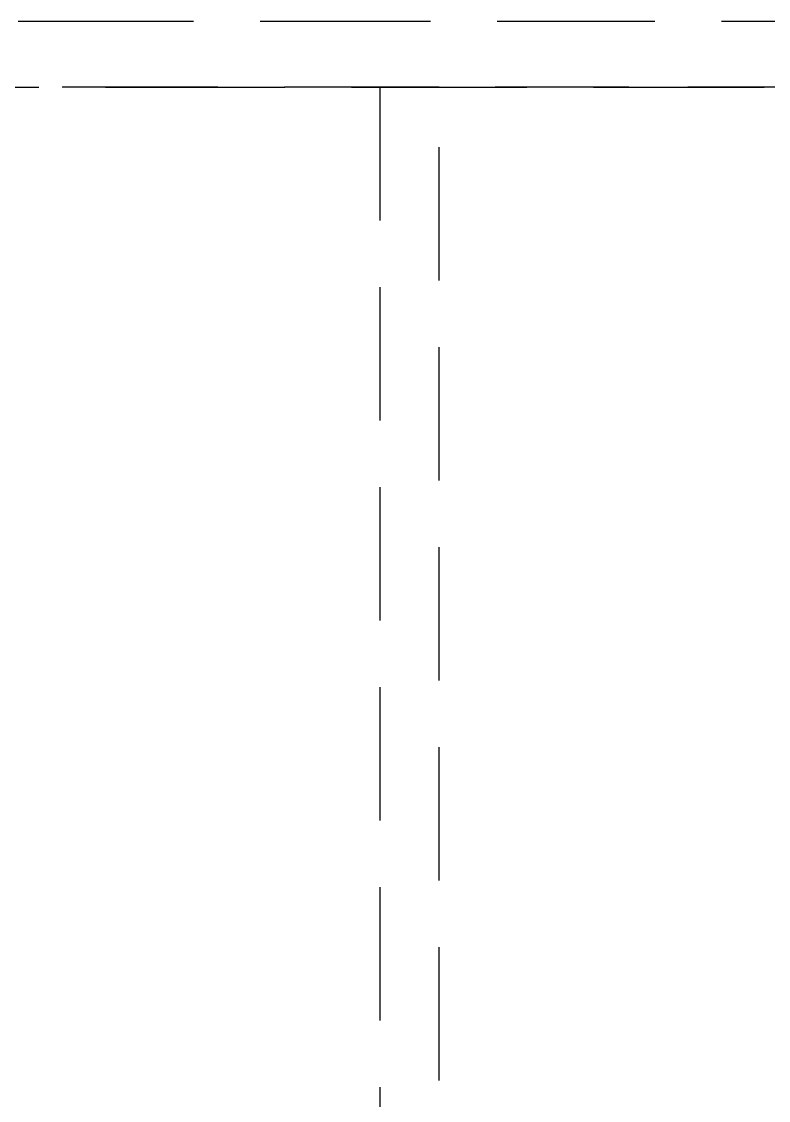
# Model space of a CAD drawing. Header units: millimetres. Extents: x 6321 to 120763, y -355 to 15211.
# Drawn here: x 17584 to 18152, y 1917 to 2739 of the extents above; entities that cross this region are included whole.
import ezdxf

# ---------------------------------------------------------------- set-up
doc = ezdxf.new("R2010")
doc.units = ezdxf.units.MM
doc.linetypes.add('DASHED', pattern=[19.05, 12.7, -6.35])
doc.layers.add('A-天花投影线', color=61, linetype='Continuous')

# ---------------------------------------------------------------- blocks, each defined once
blk = doc.blocks.new('海龙_1212121182')
at = {"layer": 'A-天花投影线', "linetype": 'DASHED', "ltscale": 8}
blk.add_lwpolyline([(1130.82, -2369.66), (1306.24, -2297.9), (1475.6, -2217.02), (1636.23, -2122.14), (1783.08, -2007.46), (1914.01, -1872.13), (2029.2, -1720.75), (2121.13, -1552.52), (2185.64, -1368.94), (2225.52, -1176.13), (2225.52, -88.61), (2187.58, -88.62), (2121.35, -88.62), (2029.25, -88.61), (1913.94, -88.61), (1782.93, -88.61), (1636.2, -88.61), (1475.53, -88.61), (1306.08, -88.61), (1130.75, -88.61)], dxfattribs=at)
blk.add_lwpolyline([(1491.86, -2217.02), (1491.73, -88.61), (1446.69, -88.61), (1446.82, -2217.02)], close=True, dxfattribs=at)
blk.add_polyline3d([(1085.18, -88.62, 0), (1272.68, -88.62, 0), (1456.97, -88.62, 0), (1637.72, -88.62, 0), (1808.46, -88.62, 0), (1992.47, -88.62, 0), (2153.49, -88.62, 0), (2230.09, -88.62, 0), (2299.19, -88.62, 0), (2299.19, -38.62, 0), (2230.09, -38.62, 0), (2153.49, -38.62, 0), (1992.47, -38.62, 0), (1808.46, -38.62, 0), (1637.72, -38.62, 0), (1456.97, -38.62, 0), (1272.68, -38.62, 0), (1085.18, -38.62, 0)], dxfattribs=at)

msp = doc.modelspace()

# ---------------------------------------------------------------- block references
at = {"layer": 'A-天花投影线', "linetype": 'DASHED', "ltscale": 8}
msp.add_blockref('海龙_1212121182', (16409.82, 2777.99, 0), dxfattribs=at)

doc.saveas('drawing.dxf')
